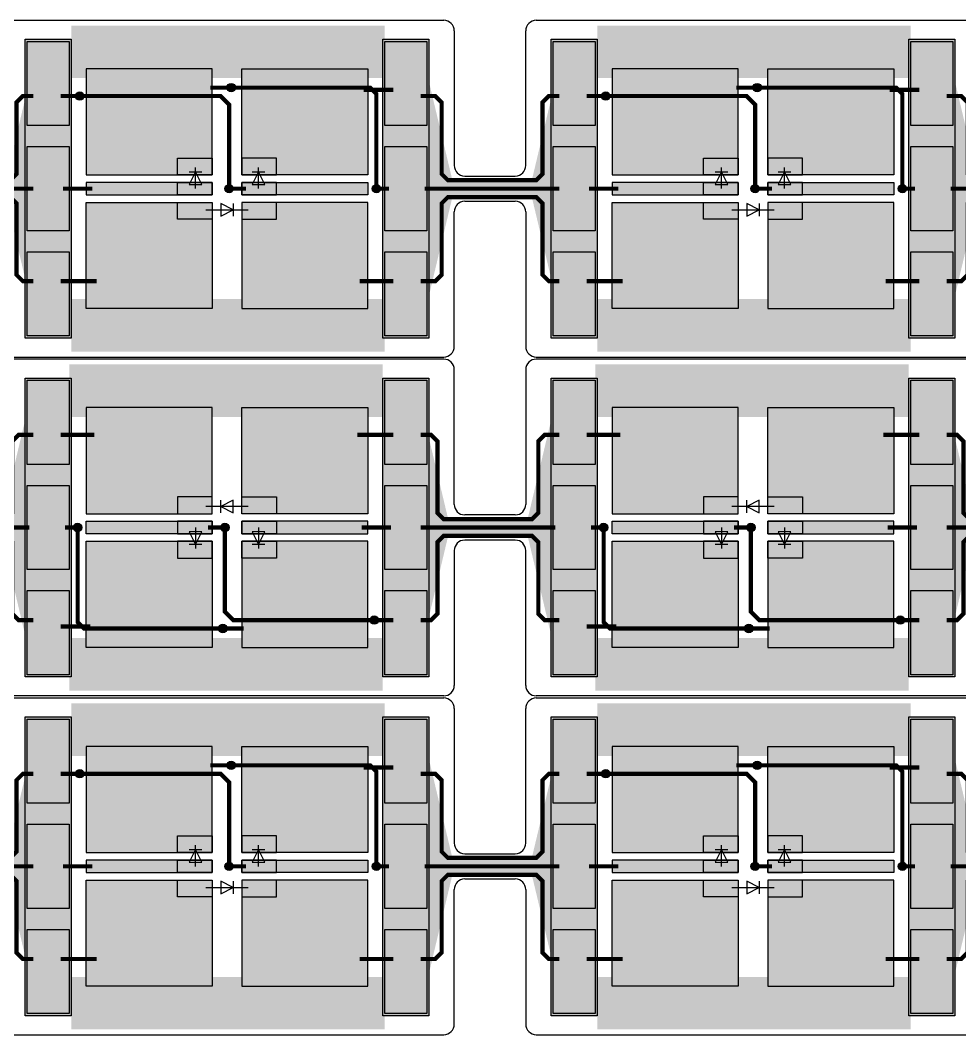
# Model space of a CAD drawing. Extents: x 1822 to 2392, y 725 to 1125.
# Drawn here: x 1992.88 to 2037.53, y 821.1 to 869.3 of the extents above; entities that cross this region are included whole.
import ezdxf

# ---------------------------------------------------------------- set-up
doc = ezdxf.new("R2010")
doc.units = 0
doc.header["$LTSCALE"] = 0.2
for name, color, linetype in [('BS', 1, 'CONTINUOUS'), ('Durchsteiger', 3, 'CONTINUOUS'), ('LED', 7, 'CONTINUOUS'), ('LS', 5, 'CONTINUOUS'), ('Rand', 6, 'CONTINUOUS')]:
    doc.layers.add(name, color=color, linetype=linetype)

msp = doc.modelspace()

# ---------------------------------------------------------------- hatches: boundary and pattern name
at = {"layer": 'BS'}
h = msp.add_hatch(color=256, dxfattribs=at)
h.paths.add_polyline_path([(1995.2, 868.3), (1993.2, 868.3), (1993.2, 864.3), (1995.2, 864.3)])
h.paths.add_polyline_path([(1995.2, 863.3), (1993.2, 863.3), (1993.2, 859.3), (1995.2, 859.3)])
h.paths.add_polyline_path([(1995.2, 858.3), (1993.2, 858.3), (1993.2, 854.3), (1995.2, 854.3)])
h = msp.add_hatch(color=256, dxfattribs=at)
h.paths.add_polyline_path([(2012.2, 868.3), (2010.2, 868.3), (2010.2, 864.3), (2012.2, 864.3)])
h.paths.add_polyline_path([(2012.2, 863.3), (2010.2, 863.3), (2010.2, 859.3), (2012.2, 859.3)])
h.paths.add_polyline_path([(2012.2, 858.3), (2010.2, 858.3), (2010.2, 854.3), (2012.2, 854.3)])
h = msp.add_hatch(color=256, dxfattribs=at)
h.paths.add_polyline_path([(2020.2, 868.3), (2018.2, 868.3), (2018.2, 864.3), (2020.2, 864.3)])
h.paths.add_polyline_path([(2020.2, 863.3), (2018.2, 863.3), (2018.2, 859.3), (2020.2, 859.3)])
h.paths.add_polyline_path([(2020.2, 858.3), (2018.2, 858.3), (2018.2, 854.3), (2020.2, 854.3)])
h = msp.add_hatch(color=256, dxfattribs=at)
h.paths.add_polyline_path([(2037.2, 868.3), (2035.2, 868.3), (2035.2, 864.3), (2037.2, 864.3)])
h.paths.add_polyline_path([(2037.2, 863.3), (2035.2, 863.3), (2035.2, 859.3), (2037.2, 859.3)])
h.paths.add_polyline_path([(2037.2, 858.3), (2035.2, 858.3), (2035.2, 854.3), (2037.2, 854.3)])
h = msp.add_hatch(color=256, dxfattribs=at)
h.paths.add_polyline_path([(1996, 867), (1996, 861.95), (2000.35, 861.95), (2000.35, 862.75), (2002, 862.75), (2002, 867)])
h.paths.add_polyline_path([(1996, 861.6), (1996, 861), (2000.35, 861), (2000.35, 861.6)])
h.paths.add_polyline_path([(1996, 860.65), (1996, 855.6), (2002, 855.6), (2002, 859.85), (2000.35, 859.85), (2000.35, 860.65)])
h.paths.add_polyline_path([(2005.05, 860.65), (2005.05, 859.85), (2003.4, 859.85), (2003.4, 855.6), (2009.4, 855.6), (2009.4, 860.65)])
h.paths.add_polyline_path([(2005.05, 861.6), (2005.05, 861), (2009.4, 861), (2009.4, 861.6)])
h.paths.add_polyline_path([(2003.4, 867), (2003.4, 862.75), (2005.05, 862.75), (2005.05, 861.95), (2009.4, 861.95), (2009.4, 867)])
h.paths.add_polyline_path([(2003.4, 862.75), (2003.4, 861.95), (2004.125, 861.95), (2004.2, 862.1), (2004.275, 861.95), (2005.05, 861.95), (2005.05, 862.75)], flags=17)
h.paths.add_polyline_path([(2003.4, 861.6), (2003.4, 861), (2005.05, 861), (2005.05, 861.6), (2004.45, 861.6), (2004.5, 861.5), (2003.9, 861.5), (2003.95, 861.6)])
h.paths.add_polyline_path([(2003.4, 860.65), (2003.4, 859.85), (2005.05, 859.85), (2005.05, 860.65)], flags=17)
h.paths.add_polyline_path([(2000.35, 860.65), (2000.35, 859.85), (2002, 859.85), (2002, 860.65)], flags=16)
h.paths.add_polyline_path([(2000.35, 861.6), (2000.35, 861), (2002, 861), (2002, 861.6), (2001.45, 861.6), (2001.5, 861.5), (2000.9, 861.5), (2000.95, 861.6)])
h.paths.add_polyline_path([(2000.35, 862.75), (2000.35, 861.95), (2001.125, 861.95), (2001.2, 862.1), (2001.275, 861.95), (2002, 861.95), (2002, 862.75)], flags=17)
h = msp.add_hatch(color=256, dxfattribs=at)
h.paths.add_polyline_path([(2021, 867), (2021, 861.95), (2025.35, 861.95), (2025.35, 862.75), (2027, 862.75), (2027, 867)])
h.paths.add_polyline_path([(2021, 861.6), (2021, 861), (2025.35, 861), (2025.35, 861.6)])
h.paths.add_polyline_path([(2021, 860.65), (2021, 855.6), (2027, 855.6), (2027, 859.85), (2025.35, 859.85), (2025.35, 860.65)])
h.paths.add_polyline_path([(2030.05, 860.65), (2030.05, 859.85), (2028.4, 859.85), (2028.4, 855.6), (2034.4, 855.6), (2034.4, 860.65)])
h.paths.add_polyline_path([(2030.05, 861.6), (2030.05, 861), (2034.4, 861), (2034.4, 861.6)])
h.paths.add_polyline_path([(2028.4, 867), (2028.4, 862.75), (2030.05, 862.75), (2030.05, 861.95), (2034.4, 861.95), (2034.4, 867)])
h.paths.add_polyline_path([(2028.4, 862.75), (2028.4, 861.95), (2029.125, 861.95), (2029.2, 862.1), (2029.275, 861.95), (2030.05, 861.95), (2030.05, 862.75)], flags=17)
h.paths.add_polyline_path([(2028.4, 861.6), (2028.4, 861), (2030.05, 861), (2030.05, 861.6), (2029.45, 861.6), (2029.5, 861.5), (2028.9, 861.5), (2028.95, 861.6)])
h.paths.add_polyline_path([(2028.4, 860.65), (2028.4, 859.85), (2030.05, 859.85), (2030.05, 860.65)], flags=17)
h.paths.add_polyline_path([(2025.35, 860.65), (2025.35, 859.85), (2027, 859.85), (2027, 860.65)], flags=16)
h.paths.add_polyline_path([(2025.35, 861.6), (2025.35, 861), (2027, 861), (2027, 861.6), (2026.45, 861.6), (2026.5, 861.5), (2025.9, 861.5), (2025.95, 861.6)])
h.paths.add_polyline_path([(2025.35, 862.75), (2025.35, 861.95), (2026.125, 861.95), (2026.2, 862.1), (2026.275, 861.95), (2027, 861.95), (2027, 862.75)], flags=17)
h = msp.add_hatch(color=256, dxfattribs=at)
h.paths.add_polyline_path([(1993.2, 838.2), (1995.2, 838.2), (1995.2, 842.2), (1993.2, 842.2)])
h.paths.add_polyline_path([(1993.2, 843.2), (1995.2, 843.2), (1995.2, 847.2), (1993.2, 847.2)])
h.paths.add_polyline_path([(1993.2, 848.2), (1995.2, 848.2), (1995.2, 852.2), (1993.2, 852.2)])
h = msp.add_hatch(color=256, dxfattribs=at)
h.paths.add_polyline_path([(2010.2, 838.2), (2012.2, 838.2), (2012.2, 842.2), (2010.2, 842.2)])
h.paths.add_polyline_path([(2010.2, 843.2), (2012.2, 843.2), (2012.2, 847.2), (2010.2, 847.2)])
h.paths.add_polyline_path([(2010.2, 848.2), (2012.2, 848.2), (2012.2, 852.2), (2010.2, 852.2)])
h = msp.add_hatch(color=256, dxfattribs=at)
h.paths.add_polyline_path([(2018.2, 838.2), (2020.2, 838.2), (2020.2, 842.2), (2018.2, 842.2)])
h.paths.add_polyline_path([(2018.2, 843.2), (2020.2, 843.2), (2020.2, 847.2), (2018.2, 847.2)])
h.paths.add_polyline_path([(2018.2, 848.2), (2020.2, 848.2), (2020.2, 852.2), (2018.2, 852.2)])
h = msp.add_hatch(color=256, dxfattribs=at)
h.paths.add_polyline_path([(2035.2, 838.2), (2037.2, 838.2), (2037.2, 842.2), (2035.2, 842.2)])
h.paths.add_polyline_path([(2035.2, 843.2), (2037.2, 843.2), (2037.2, 847.2), (2035.2, 847.2)])
h.paths.add_polyline_path([(2035.2, 848.2), (2037.2, 848.2), (2037.2, 852.2), (2035.2, 852.2)])
h = msp.add_hatch(color=256, dxfattribs=at)
h.paths.add_polyline_path([(2009.4, 839.5), (2009.4, 844.55), (2005.05, 844.55), (2005.05, 843.75), (2003.4, 843.75), (2003.4, 839.5)])
h.paths.add_polyline_path([(2009.4, 844.9), (2009.4, 845.5), (2005.05, 845.5), (2005.05, 844.9)])
h.paths.add_polyline_path([(2009.4, 845.85), (2009.4, 850.9), (2003.4, 850.9), (2003.4, 846.65), (2005.05, 846.65), (2005.05, 845.85)])
h.paths.add_polyline_path([(2000.35, 845.85), (2000.35, 846.65), (2002, 846.65), (2002, 850.9), (1996, 850.9), (1996, 845.85)])
h.paths.add_polyline_path([(2000.35, 844.9), (2000.35, 845.5), (1996, 845.5), (1996, 844.9)])
h.paths.add_polyline_path([(2002, 839.5), (2002, 843.75), (2000.35, 843.75), (2000.35, 844.55), (1996, 844.55), (1996, 839.5)])
h.paths.add_polyline_path([(2002, 843.75), (2002, 844.55), (2001.275, 844.55), (2001.2, 844.4), (2001.125, 844.55), (2000.35, 844.55), (2000.35, 843.75)], flags=17)
h.paths.add_polyline_path([(2002, 844.9), (2002, 845.5), (2000.35, 845.5), (2000.35, 844.9), (2000.95, 844.9), (2000.9, 845), (2001.5, 845), (2001.45, 844.9)])
h.paths.add_polyline_path([(2002, 845.85), (2002, 846.65), (2000.35, 846.65), (2000.35, 845.85)], flags=17)
h.paths.add_polyline_path([(2005.05, 845.85), (2005.05, 846.65), (2003.4, 846.65), (2003.4, 845.85)], flags=16)
h.paths.add_polyline_path([(2005.05, 844.9), (2005.05, 845.5), (2003.4, 845.5), (2003.4, 844.9), (2003.95, 844.9), (2003.9, 845), (2004.5, 845), (2004.45, 844.9)])
h.paths.add_polyline_path([(2005.05, 843.75), (2005.05, 844.55), (2004.275, 844.55), (2004.2, 844.4), (2004.125, 844.55), (2003.4, 844.55), (2003.4, 843.75)], flags=17)
h = msp.add_hatch(color=256, dxfattribs=at)
h.paths.add_polyline_path([(2034.4, 839.5), (2034.4, 844.55), (2030.05, 844.55), (2030.05, 843.75), (2028.4, 843.75), (2028.4, 839.5)])
h.paths.add_polyline_path([(2034.4, 844.9), (2034.4, 845.5), (2030.05, 845.5), (2030.05, 844.9)])
h.paths.add_polyline_path([(2034.4, 845.85), (2034.4, 850.9), (2028.4, 850.9), (2028.4, 846.65), (2030.05, 846.65), (2030.05, 845.85)])
h.paths.add_polyline_path([(2025.35, 845.85), (2025.35, 846.65), (2027, 846.65), (2027, 850.9), (2021, 850.9), (2021, 845.85)])
h.paths.add_polyline_path([(2025.35, 844.9), (2025.35, 845.5), (2021, 845.5), (2021, 844.9)])
h.paths.add_polyline_path([(2027, 839.5), (2027, 843.75), (2025.35, 843.75), (2025.35, 844.55), (2021, 844.55), (2021, 839.5)])
h.paths.add_polyline_path([(2027, 843.75), (2027, 844.55), (2026.275, 844.55), (2026.2, 844.4), (2026.125, 844.55), (2025.35, 844.55), (2025.35, 843.75)], flags=17)
h.paths.add_polyline_path([(2027, 844.9), (2027, 845.5), (2025.35, 845.5), (2025.35, 844.9), (2025.95, 844.9), (2025.9, 845), (2026.5, 845), (2026.45, 844.9)])
h.paths.add_polyline_path([(2027, 845.85), (2027, 846.65), (2025.35, 846.65), (2025.35, 845.85)], flags=17)
h.paths.add_polyline_path([(2030.05, 845.85), (2030.05, 846.65), (2028.4, 846.65), (2028.4, 845.85)], flags=16)
h.paths.add_polyline_path([(2030.05, 844.9), (2030.05, 845.5), (2028.4, 845.5), (2028.4, 844.9), (2028.95, 844.9), (2028.9, 845), (2029.5, 845), (2029.45, 844.9)])
h.paths.add_polyline_path([(2030.05, 843.75), (2030.05, 844.55), (2029.275, 844.55), (2029.2, 844.4), (2029.125, 844.55), (2028.4, 844.55), (2028.4, 843.75)], flags=17)
h = msp.add_hatch(color=256, dxfattribs=at)
h.paths.add_polyline_path([(1995.2, 836.1), (1993.2, 836.1), (1993.2, 832.1), (1995.2, 832.1)])
h.paths.add_polyline_path([(1995.2, 831.1), (1993.2, 831.1), (1993.2, 827.1), (1995.2, 827.1)])
h.paths.add_polyline_path([(1995.2, 826.1), (1993.2, 826.1), (1993.2, 822.1), (1995.2, 822.1)])
h = msp.add_hatch(color=256, dxfattribs=at)
h.paths.add_polyline_path([(2012.2, 836.1), (2010.2, 836.1), (2010.2, 832.1), (2012.2, 832.1)])
h.paths.add_polyline_path([(2012.2, 831.1), (2010.2, 831.1), (2010.2, 827.1), (2012.2, 827.1)])
h.paths.add_polyline_path([(2012.2, 826.1), (2010.2, 826.1), (2010.2, 822.1), (2012.2, 822.1)])
h = msp.add_hatch(color=256, dxfattribs=at)
h.paths.add_polyline_path([(2020.2, 836.1), (2018.2, 836.1), (2018.2, 832.1), (2020.2, 832.1)])
h.paths.add_polyline_path([(2020.2, 831.1), (2018.2, 831.1), (2018.2, 827.1), (2020.2, 827.1)])
h.paths.add_polyline_path([(2020.2, 826.1), (2018.2, 826.1), (2018.2, 822.1), (2020.2, 822.1)])
h = msp.add_hatch(color=256, dxfattribs=at)
h.paths.add_polyline_path([(2037.2, 836.1), (2035.2, 836.1), (2035.2, 832.1), (2037.2, 832.1)])
h.paths.add_polyline_path([(2037.2, 831.1), (2035.2, 831.1), (2035.2, 827.1), (2037.2, 827.1)])
h.paths.add_polyline_path([(2037.2, 826.1), (2035.2, 826.1), (2035.2, 822.1), (2037.2, 822.1)])
h = msp.add_hatch(color=256, dxfattribs=at)
h.paths.add_polyline_path([(1996, 834.8), (1996, 829.75), (2000.35, 829.75), (2000.35, 830.55), (2002, 830.55), (2002, 834.8)])
h.paths.add_polyline_path([(1996, 829.4), (1996, 828.8), (2000.35, 828.8), (2000.35, 829.4)])
h.paths.add_polyline_path([(1996, 828.45), (1996, 823.4), (2002, 823.4), (2002, 827.65), (2000.35, 827.65), (2000.35, 828.45)])
h.paths.add_polyline_path([(2005.05, 828.45), (2005.05, 827.65), (2003.4, 827.65), (2003.4, 823.4), (2009.4, 823.4), (2009.4, 828.45)])
h.paths.add_polyline_path([(2005.05, 829.4), (2005.05, 828.8), (2009.4, 828.8), (2009.4, 829.4)])
h.paths.add_polyline_path([(2003.4, 834.8), (2003.4, 830.55), (2005.05, 830.55), (2005.05, 829.75), (2009.4, 829.75), (2009.4, 834.8)])
h.paths.add_polyline_path([(2003.4, 830.55), (2003.4, 829.75), (2004.125, 829.75), (2004.2, 829.9), (2004.275, 829.75), (2005.05, 829.75), (2005.05, 830.55)], flags=17)
h.paths.add_polyline_path([(2003.4, 829.4), (2003.4, 828.8), (2005.05, 828.8), (2005.05, 829.4), (2004.45, 829.4), (2004.5, 829.3), (2003.9, 829.3), (2003.95, 829.4)])
h.paths.add_polyline_path([(2003.4, 828.45), (2003.4, 827.65), (2005.05, 827.65), (2005.05, 828.45)], flags=17)
h.paths.add_polyline_path([(2000.35, 828.45), (2000.35, 827.65), (2002, 827.65), (2002, 828.45)], flags=16)
h.paths.add_polyline_path([(2000.35, 829.4), (2000.35, 828.8), (2002, 828.8), (2002, 829.4), (2001.45, 829.4), (2001.5, 829.3), (2000.9, 829.3), (2000.95, 829.4)])
h.paths.add_polyline_path([(2000.35, 830.55), (2000.35, 829.75), (2001.125, 829.75), (2001.2, 829.9), (2001.275, 829.75), (2002, 829.75), (2002, 830.55)], flags=17)
h = msp.add_hatch(color=256, dxfattribs=at)
h.paths.add_polyline_path([(2021, 834.8), (2021, 829.75), (2025.35, 829.75), (2025.35, 830.55), (2027, 830.55), (2027, 834.8)])
h.paths.add_polyline_path([(2021, 829.4), (2021, 828.8), (2025.35, 828.8), (2025.35, 829.4)])
h.paths.add_polyline_path([(2021, 828.45), (2021, 823.4), (2027, 823.4), (2027, 827.65), (2025.35, 827.65), (2025.35, 828.45)])
h.paths.add_polyline_path([(2030.05, 828.45), (2030.05, 827.65), (2028.4, 827.65), (2028.4, 823.4), (2034.4, 823.4), (2034.4, 828.45)])
h.paths.add_polyline_path([(2030.05, 829.4), (2030.05, 828.8), (2034.4, 828.8), (2034.4, 829.4)])
h.paths.add_polyline_path([(2028.4, 834.8), (2028.4, 830.55), (2030.05, 830.55), (2030.05, 829.75), (2034.4, 829.75), (2034.4, 834.8)])
h.paths.add_polyline_path([(2028.4, 830.55), (2028.4, 829.75), (2029.125, 829.75), (2029.2, 829.9), (2029.275, 829.75), (2030.05, 829.75), (2030.05, 830.55)], flags=17)
h.paths.add_polyline_path([(2028.4, 829.4), (2028.4, 828.8), (2030.05, 828.8), (2030.05, 829.4), (2029.45, 829.4), (2029.5, 829.3), (2028.9, 829.3), (2028.95, 829.4)])
h.paths.add_polyline_path([(2028.4, 828.45), (2028.4, 827.65), (2030.05, 827.65), (2030.05, 828.45)], flags=17)
h.paths.add_polyline_path([(2025.35, 828.45), (2025.35, 827.65), (2027, 827.65), (2027, 828.45)], flags=16)
h.paths.add_polyline_path([(2025.35, 829.4), (2025.35, 828.8), (2027, 828.8), (2027, 829.4), (2026.45, 829.4), (2026.5, 829.3), (2025.9, 829.3), (2025.95, 829.4)])
h.paths.add_polyline_path([(2025.35, 830.55), (2025.35, 829.75), (2026.125, 829.75), (2026.2, 829.9), (2026.275, 829.75), (2027, 829.75), (2027, 830.55)], flags=17)
at = {"layer": 'Durchsteiger'}
for points in [[(2002.9, 866.3, 1), (2002.9, 865.9, 1)], [(2027.9, 866.3, 1), (2027.9, 865.9, 1)], [(1995.7, 865.9, 1), (1995.7, 865.5, 1)], [(2020.7, 865.9, 1), (2020.7, 865.5, 1)], [(2002.8, 861.5, 1), (2002.8, 861.1, 1)], [(2009.8, 861.5, 1), (2009.8, 861.1, 1)], [(2027.8, 861.5, 1), (2027.8, 861.1, 1)], [(2034.8, 861.5, 1), (2034.8, 861.1, 1)], [(1995.6, 845, 1), (1995.6, 845.4, 1)], [(2002.6, 845, 1), (2002.6, 845.4, 1)], [(2020.6, 845, 1), (2020.6, 845.4, 1)], [(2027.6, 845, 1), (2027.6, 845.4, 1)], [(2009.7, 840.6, 1), (2009.7, 841, 1)], [(2034.7, 840.6, 1), (2034.7, 841, 1)], [(2002.5, 840.2, 1), (2002.5, 840.6, 1)], [(2027.5, 840.2, 1), (2027.5, 840.6, 1)], [(2002.9, 834.1, 1), (2002.9, 833.7, 1)], [(2027.9, 834.1, 1), (2027.9, 833.7, 1)], [(1995.7, 833.7, 1), (1995.7, 833.3, 1)], [(2020.7, 833.7, 1), (2020.7, 833.3, 1)], [(2002.8, 829.3, 1), (2002.8, 828.9, 1)], [(2009.8, 829.3, 1), (2009.8, 828.9, 1)], [(2027.8, 829.3, 1), (2027.8, 828.9, 1)], [(2034.8, 829.3, 1), (2034.8, 828.9, 1)]]:
    msp.add_hatch(color=256, dxfattribs=at).paths.add_polyline_path(points)
at = {"layer": 'LS'}
for points in [[(1995.3, 868.4), (1993.1, 868.4), (1993.1, 854.2), (1995.3, 854.2)], [(2012.3, 868.4), (2010.1, 868.4), (2010.1, 854.2), (2012.3, 854.2)], [(2020.3, 868.4), (2018.1, 868.4), (2018.1, 854.2), (2020.3, 854.2)], [(2037.3, 868.4), (2035.1, 868.4), (2035.1, 854.2), (2037.3, 854.2)], [(1995.3, 852.3), (1993.1, 852.3), (1993.1, 838.1), (1995.3, 838.1)], [(2012.3, 852.3), (2010.1, 852.3), (2010.1, 838.1), (2012.3, 838.1)], [(2020.3, 852.3), (2018.1, 852.3), (2018.1, 838.1), (2020.3, 838.1)], [(2037.3, 852.3), (2035.1, 852.3), (2035.1, 838.1), (2037.3, 838.1)], [(1995.3, 836.2), (1993.1, 836.2), (1993.1, 822), (1995.3, 822)], [(2012.3, 836.2), (2010.1, 836.2), (2010.1, 822), (2012.3, 822)], [(2020.3, 836.2), (2018.1, 836.2), (2018.1, 822), (2020.3, 822)], [(2037.3, 836.2), (2035.1, 836.2), (2035.1, 822), (2037.3, 822)]]:
    msp.add_hatch(color=256, dxfattribs=at).paths.add_polyline_path(points)

# ---------------------------------------------------------------- linework, layer by layer
at = {"layer": 'BS'}
for p, q in [((2002.7, 861.2), (2002.7, 861.4)), ((2027.7, 861.2), (2027.7, 861.4)), ((2002.6, 861.3), (2002.8, 861.3)), ((2027.6, 861.3), (2027.8, 861.3)), ((2002.8, 845.2), (2002.6, 845.2)), ((2002.7, 845.3), (2002.7, 845.1)), ((2027.8, 845.2), (2027.6, 845.2)), ((2027.7, 845.3), (2027.7, 845.1)), ((2002.6, 829.1), (2002.8, 829.1)), ((2002.7, 829), (2002.7, 829.2)), ((2027.6, 829.1), (2027.8, 829.1)), ((2027.7, 829), (2027.7, 829.2))]:
    msp.add_line(p, q, dxfattribs=at)
for points in [[(1993.2, 864.3), (1993.2, 868.3), (1995.2, 868.3), (1995.2, 864.3)], [(2010.2, 864.3), (2010.2, 868.3), (2012.2, 868.3), (2012.2, 864.3)], [(2018.2, 864.3), (2018.2, 868.3), (2020.2, 868.3), (2020.2, 864.3)], [(2035.2, 864.3), (2035.2, 868.3), (2037.2, 868.3), (2037.2, 864.3)], [(2002, 861.95), (2002, 867), (1996, 867), (1996, 861.95)], [(2003.4, 861.95), (2003.4, 867), (2009.4, 867), (2009.4, 861.95)], [(2027, 861.95), (2027, 867), (2021, 867), (2021, 861.95)], [(2028.4, 861.95), (2028.4, 867), (2034.4, 867), (2034.4, 861.95)], [(1993.2, 859.3), (1993.2, 863.3), (1995.2, 863.3), (1995.2, 859.3)], [(2010.2, 859.3), (2010.2, 863.3), (2012.2, 863.3), (2012.2, 859.3)], [(2018.2, 859.3), (2018.2, 863.3), (2020.2, 863.3), (2020.2, 859.3)], [(2035.2, 859.3), (2035.2, 863.3), (2037.2, 863.3), (2037.2, 859.3)], [(2000.35, 861.95), (2000.35, 862.75), (2002, 862.75), (2002, 861.95)], [(2005.05, 861.95), (2005.05, 862.75), (2003.4, 862.75), (2003.4, 861.95)], [(2025.35, 861.95), (2025.35, 862.75), (2027, 862.75), (2027, 861.95)], [(2030.05, 861.95), (2030.05, 862.75), (2028.4, 862.75), (2028.4, 861.95)], [(2002, 861), (2002, 861.6), (1996, 861.6), (1996, 861)], [(2000.35, 861), (2000.35, 861.6), (2002, 861.6), (2002, 861)], [(2005.05, 861), (2005.05, 861.6), (2003.4, 861.6), (2003.4, 861)], [(2003.4, 861), (2003.4, 861.6), (2009.4, 861.6), (2009.4, 861)], [(2027, 861), (2027, 861.6), (2021, 861.6), (2021, 861)], [(2025.35, 861), (2025.35, 861.6), (2027, 861.6), (2027, 861)], [(2030.05, 861), (2030.05, 861.6), (2028.4, 861.6), (2028.4, 861)], [(2028.4, 861), (2028.4, 861.6), (2034.4, 861.6), (2034.4, 861)], [(2002, 860.65), (2002, 855.6), (1996, 855.6), (1996, 860.65)], [(2000.35, 859.85), (2000.35, 860.65), (2002, 860.65), (2002, 859.85)], [(2005.05, 859.85), (2005.05, 860.65), (2003.4, 860.65), (2003.4, 859.85)], [(2003.4, 860.65), (2003.4, 855.6), (2009.4, 855.6), (2009.4, 860.65)], [(2027, 860.65), (2027, 855.6), (2021, 855.6), (2021, 860.65)], [(2025.35, 859.85), (2025.35, 860.65), (2027, 860.65), (2027, 859.85)], [(2030.05, 859.85), (2030.05, 860.65), (2028.4, 860.65), (2028.4, 859.85)], [(2028.4, 860.65), (2028.4, 855.6), (2034.4, 855.6), (2034.4, 860.65)], [(1993.2, 854.3), (1993.2, 858.3), (1995.2, 858.3), (1995.2, 854.3)], [(2010.2, 854.3), (2010.2, 858.3), (2012.2, 858.3), (2012.2, 854.3)], [(2018.2, 854.3), (2018.2, 858.3), (2020.2, 858.3), (2020.2, 854.3)], [(2035.2, 854.3), (2035.2, 858.3), (2037.2, 858.3), (2037.2, 854.3)], [(1995.2, 852.2), (1995.2, 848.2), (1993.2, 848.2), (1993.2, 852.2)], [(2012.2, 852.2), (2012.2, 848.2), (2010.2, 848.2), (2010.2, 852.2)], [(2020.2, 852.2), (2020.2, 848.2), (2018.2, 848.2), (2018.2, 852.2)], [(2037.2, 852.2), (2037.2, 848.2), (2035.2, 848.2), (2035.2, 852.2)], [(2002, 845.85), (2002, 850.9), (1996, 850.9), (1996, 845.85)], [(2003.4, 845.85), (2003.4, 850.9), (2009.4, 850.9), (2009.4, 845.85)], [(2027, 845.85), (2027, 850.9), (2021, 850.9), (2021, 845.85)], [(2028.4, 845.85), (2028.4, 850.9), (2034.4, 850.9), (2034.4, 845.85)], [(1995.2, 847.2), (1995.2, 843.2), (1993.2, 843.2), (1993.2, 847.2)], [(2012.2, 847.2), (2012.2, 843.2), (2010.2, 843.2), (2010.2, 847.2)], [(2020.2, 847.2), (2020.2, 843.2), (2018.2, 843.2), (2018.2, 847.2)], [(2037.2, 847.2), (2037.2, 843.2), (2035.2, 843.2), (2035.2, 847.2)], [(2000.35, 846.65), (2000.35, 845.85), (2002, 845.85), (2002, 846.65)], [(2005.05, 846.65), (2005.05, 845.85), (2003.4, 845.85), (2003.4, 846.65)], [(2025.35, 846.65), (2025.35, 845.85), (2027, 845.85), (2027, 846.65)], [(2030.05, 846.65), (2030.05, 845.85), (2028.4, 845.85), (2028.4, 846.65)], [(2002, 845.5), (2002, 844.9), (1996, 844.9), (1996, 845.5)], [(2000.35, 845.5), (2000.35, 844.9), (2002, 844.9), (2002, 845.5)], [(2005.05, 845.5), (2005.05, 844.9), (2003.4, 844.9), (2003.4, 845.5)], [(2003.4, 845.5), (2003.4, 844.9), (2009.4, 844.9), (2009.4, 845.5)], [(2027, 845.5), (2027, 844.9), (2021, 844.9), (2021, 845.5)], [(2025.35, 845.5), (2025.35, 844.9), (2027, 844.9), (2027, 845.5)], [(2030.05, 845.5), (2030.05, 844.9), (2028.4, 844.9), (2028.4, 845.5)], [(2028.4, 845.5), (2028.4, 844.9), (2034.4, 844.9), (2034.4, 845.5)], [(2002, 844.55), (2002, 839.5), (1996, 839.5), (1996, 844.55)], [(2000.35, 844.55), (2000.35, 843.75), (2002, 843.75), (2002, 844.55)], [(2005.05, 844.55), (2005.05, 843.75), (2003.4, 843.75), (2003.4, 844.55)], [(2003.4, 844.55), (2003.4, 839.5), (2009.4, 839.5), (2009.4, 844.55)], [(2027, 844.55), (2027, 839.5), (2021, 839.5), (2021, 844.55)], [(2025.35, 844.55), (2025.35, 843.75), (2027, 843.75), (2027, 844.55)], [(2030.05, 844.55), (2030.05, 843.75), (2028.4, 843.75), (2028.4, 844.55)], [(2028.4, 844.55), (2028.4, 839.5), (2034.4, 839.5), (2034.4, 844.55)], [(1995.2, 842.2), (1995.2, 838.2), (1993.2, 838.2), (1993.2, 842.2)], [(2012.2, 842.2), (2012.2, 838.2), (2010.2, 838.2), (2010.2, 842.2)], [(2020.2, 842.2), (2020.2, 838.2), (2018.2, 838.2), (2018.2, 842.2)], [(2037.2, 842.2), (2037.2, 838.2), (2035.2, 838.2), (2035.2, 842.2)], [(1993.2, 832.1), (1993.2, 836.1), (1995.2, 836.1), (1995.2, 832.1)], [(2010.2, 832.1), (2010.2, 836.1), (2012.2, 836.1), (2012.2, 832.1)], [(2018.2, 832.1), (2018.2, 836.1), (2020.2, 836.1), (2020.2, 832.1)], [(2035.2, 832.1), (2035.2, 836.1), (2037.2, 836.1), (2037.2, 832.1)], [(2002, 829.75), (2002, 834.8), (1996, 834.8), (1996, 829.75)], [(2003.4, 829.75), (2003.4, 834.8), (2009.4, 834.8), (2009.4, 829.75)], [(2027, 829.75), (2027, 834.8), (2021, 834.8), (2021, 829.75)], [(2028.4, 829.75), (2028.4, 834.8), (2034.4, 834.8), (2034.4, 829.75)], [(1993.2, 827.1), (1993.2, 831.1), (1995.2, 831.1), (1995.2, 827.1)], [(2010.2, 827.1), (2010.2, 831.1), (2012.2, 831.1), (2012.2, 827.1)], [(2018.2, 827.1), (2018.2, 831.1), (2020.2, 831.1), (2020.2, 827.1)], [(2035.2, 827.1), (2035.2, 831.1), (2037.2, 831.1), (2037.2, 827.1)], [(2000.35, 829.75), (2000.35, 830.55), (2002, 830.55), (2002, 829.75)], [(2005.05, 829.75), (2005.05, 830.55), (2003.4, 830.55), (2003.4, 829.75)], [(2025.35, 829.75), (2025.35, 830.55), (2027, 830.55), (2027, 829.75)], [(2030.05, 829.75), (2030.05, 830.55), (2028.4, 830.55), (2028.4, 829.75)], [(2002, 828.8), (2002, 829.4), (1996, 829.4), (1996, 828.8)], [(2000.35, 828.8), (2000.35, 829.4), (2002, 829.4), (2002, 828.8)], [(2005.05, 828.8), (2005.05, 829.4), (2003.4, 829.4), (2003.4, 828.8)], [(2003.4, 828.8), (2003.4, 829.4), (2009.4, 829.4), (2009.4, 828.8)], [(2027, 828.8), (2027, 829.4), (2021, 829.4), (2021, 828.8)], [(2025.35, 828.8), (2025.35, 829.4), (2027, 829.4), (2027, 828.8)], [(2030.05, 828.8), (2030.05, 829.4), (2028.4, 829.4), (2028.4, 828.8)], [(2028.4, 828.8), (2028.4, 829.4), (2034.4, 829.4), (2034.4, 828.8)], [(2002, 828.45), (2002, 823.4), (1996, 823.4), (1996, 828.45)], [(2000.35, 827.65), (2000.35, 828.45), (2002, 828.45), (2002, 827.65)], [(2005.05, 827.65), (2005.05, 828.45), (2003.4, 828.45), (2003.4, 827.65)], [(2003.4, 828.45), (2003.4, 823.4), (2009.4, 823.4), (2009.4, 828.45)], [(2027, 828.45), (2027, 823.4), (2021, 823.4), (2021, 828.45)], [(2025.35, 827.65), (2025.35, 828.45), (2027, 828.45), (2027, 827.65)], [(2030.05, 827.65), (2030.05, 828.45), (2028.4, 828.45), (2028.4, 827.65)], [(2028.4, 828.45), (2028.4, 823.4), (2034.4, 823.4), (2034.4, 828.45)], [(1993.2, 822.1), (1993.2, 826.1), (1995.2, 826.1), (1995.2, 822.1)], [(2010.2, 822.1), (2010.2, 826.1), (2012.2, 826.1), (2012.2, 822.1)], [(2018.2, 822.1), (2018.2, 826.1), (2020.2, 826.1), (2020.2, 822.1)], [(2035.2, 822.1), (2035.2, 826.1), (2037.2, 826.1), (2037.2, 822.1)]]:
    msp.add_lwpolyline(points, close=True, dxfattribs=at)
at = {"layer": 'BS', "const_width": 0.2}
for points in [[(2001.9, 866.1), (2002.8, 866.1)], [(2026.9, 866.1), (2027.8, 866.1)], [(1990.1, 861.7), (1992.4, 861.7), (1992.7, 862), (1992.7, 865.4), (1993, 865.7), (1993.5, 865.7)], [(1995.6, 865.7), (1994.8, 865.7)], [(2009.2, 866), (2010.6, 866)], [(2011.9, 865.7), (2012.6, 865.7), (2012.9, 865.4), (2012.9, 862), (2013.2, 861.7), (2015.1, 861.7)], [(2015.1, 861.7), (2017.4, 861.7), (2017.7, 862), (2017.7, 865.4), (2018, 865.7), (2018.5, 865.7)], [(2020.6, 865.7), (2019.8, 865.7)], [(2034.2, 866), (2035.6, 866)], [(2036.9, 865.7), (2037.6, 865.7), (2037.9, 865.4), (2037.9, 862), (2038.2, 861.7), (2040.1, 861.7)], [(1990.1, 861.3), (1993.5, 861.3)], [(1994.9, 861.3), (1996.3, 861.3)], [(2002.9, 861.3), (2003.6, 861.3)], [(2009.9, 861.3), (2010.4, 861.3)], [(2012.1, 861.3), (2015.1, 861.3)], [(2015.1, 861.3), (2018.5, 861.3)], [(2019.9, 861.3), (2021.3, 861.3)], [(2027.9, 861.3), (2028.6, 861.3)], [(2034.9, 861.3), (2035.4, 861.3)], [(2037.1, 861.3), (2040.1, 861.3)], [(1990.1, 860.9), (1992.4, 860.9), (1992.7, 860.6), (1992.7, 857.2), (1993, 856.9), (1993.5, 856.9)], [(2011.9, 856.9), (2012.6, 856.9), (2012.9, 857.2), (2012.9, 860.6), (2013.2, 860.9), (2015.1, 860.9)], [(2015.1, 860.9), (2017.4, 860.9), (2017.7, 860.6), (2017.7, 857.2), (2018, 856.9), (2018.5, 856.9)], [(2036.9, 856.9), (2037.6, 856.9), (2037.9, 857.2), (2037.9, 860.6), (2038.2, 860.9), (2040.1, 860.9)], [(1994.8, 856.9), (1996.5, 856.9)], [(2009, 856.9), (2010.6, 856.9)], [(2019.8, 856.9), (2021.5, 856.9)], [(2034, 856.9), (2035.6, 856.9)], [(1993.5, 849.6), (1992.8, 849.6), (1992.5, 849.3), (1992.5, 845.9), (1992.2, 845.6), (1990.3, 845.6)], [(1996.4, 849.6), (1994.8, 849.6)], [(2010.6, 849.6), (2008.9, 849.6)], [(2015.3, 845.6), (2013, 845.6), (2012.7, 845.9), (2012.7, 849.3), (2012.4, 849.6), (2011.9, 849.6)], [(2018.5, 849.6), (2017.8, 849.6), (2017.5, 849.3), (2017.5, 845.9), (2017.2, 845.6), (2015.3, 845.6)], [(2021.4, 849.6), (2019.8, 849.6)], [(2035.6, 849.6), (2033.9, 849.6)], [(2040.3, 845.6), (2038, 845.6), (2037.7, 845.9), (2037.7, 849.3), (2037.4, 849.6), (2036.9, 849.6)], [(1993.3, 845.2), (1990.3, 845.2)], [(1995.5, 845.2), (1995, 845.2)], [(2002.5, 845.2), (2001.8, 845.2)], [(2010.5, 845.2), (2009.1, 845.2)], [(2015.3, 845.2), (2011.9, 845.2)], [(2018.3, 845.2), (2015.3, 845.2)], [(2020.5, 845.2), (2020, 845.2)], [(2027.5, 845.2), (2026.8, 845.2)], [(2035.5, 845.2), (2034.1, 845.2)], [(2040.3, 845.2), (2036.9, 845.2)], [(1993.5, 840.8), (1992.8, 840.8), (1992.5, 841.1), (1992.5, 844.5), (1992.2, 844.8), (1990.3, 844.8)], [(2015.3, 844.8), (2013, 844.8), (2012.7, 844.5), (2012.7, 841.1), (2012.4, 840.8), (2011.9, 840.8)], [(2018.5, 840.8), (2017.8, 840.8), (2017.5, 841.1), (2017.5, 844.5), (2017.2, 844.8), (2015.3, 844.8)], [(2040.3, 844.8), (2038, 844.8), (2037.7, 844.5), (2037.7, 841.1), (2037.4, 840.8), (2036.9, 840.8)], [(2009.8, 840.8), (2010.6, 840.8)], [(2034.8, 840.8), (2035.6, 840.8)], [(1996.2, 840.5), (1994.8, 840.5)], [(2003.5, 840.4), (2002.6, 840.4)], [(2021.2, 840.5), (2019.8, 840.5)], [(2028.5, 840.4), (2027.6, 840.4)], [(2001.9, 833.9), (2002.8, 833.9)], [(2009.2, 833.8), (2010.6, 833.8)], [(2026.9, 833.9), (2027.8, 833.9)], [(2034.2, 833.8), (2035.6, 833.8)], [(1990.1, 829.5), (1992.4, 829.5), (1992.7, 829.8), (1992.7, 833.2), (1993, 833.5), (1993.5, 833.5)], [(1995.6, 833.5), (1994.8, 833.5)], [(2011.9, 833.5), (2012.6, 833.5), (2012.9, 833.2), (2012.9, 829.8), (2013.2, 829.5), (2015.1, 829.5)], [(2015.1, 829.5), (2017.4, 829.5), (2017.7, 829.8), (2017.7, 833.2), (2018, 833.5), (2018.5, 833.5)], [(2020.6, 833.5), (2019.8, 833.5)], [(2036.9, 833.5), (2037.6, 833.5), (2037.9, 833.2), (2037.9, 829.8), (2038.2, 829.5), (2040.1, 829.5)], [(1990.1, 829.1), (1993.5, 829.1)], [(1994.9, 829.1), (1996.3, 829.1)], [(2002.9, 829.1), (2003.6, 829.1)], [(2009.9, 829.1), (2010.4, 829.1)], [(2012.1, 829.1), (2015.1, 829.1)], [(2015.1, 829.1), (2018.5, 829.1)], [(2019.9, 829.1), (2021.3, 829.1)], [(2027.9, 829.1), (2028.6, 829.1)], [(2034.9, 829.1), (2035.4, 829.1)], [(2037.1, 829.1), (2040.1, 829.1)], [(1990.1, 828.7), (1992.4, 828.7), (1992.7, 828.4), (1992.7, 825), (1993, 824.7), (1993.5, 824.7)], [(2011.9, 824.7), (2012.6, 824.7), (2012.9, 825), (2012.9, 828.4), (2013.2, 828.7), (2015.1, 828.7)], [(2015.1, 828.7), (2017.4, 828.7), (2017.7, 828.4), (2017.7, 825), (2018, 824.7), (2018.5, 824.7)], [(2036.9, 824.7), (2037.6, 824.7), (2037.9, 825), (2037.9, 828.4), (2038.2, 828.7), (2040.1, 828.7)], [(1994.8, 824.7), (1996.5, 824.7)], [(2009, 824.7), (2010.6, 824.7)], [(2019.8, 824.7), (2021.5, 824.7)], [(2034, 824.7), (2035.6, 824.7)]]:
    msp.add_lwpolyline(points, dxfattribs=at)
at = {"layer": 'Durchsteiger'}
for centre in [(2002.9, 866.1), (2027.9, 866.1), (1995.7, 865.7), (2020.7, 865.7), (2002.8, 861.3), (2009.8, 861.3), (2027.8, 861.3), (2034.8, 861.3), (1995.6, 845.2), (2002.6, 845.2), (2020.6, 845.2), (2027.6, 845.2), (2009.7, 840.8), (2034.7, 840.8), (2002.5, 840.4), (2027.5, 840.4), (2002.9, 833.9), (2027.9, 833.9), (1995.7, 833.5), (2020.7, 833.5), (2002.8, 829.1), (2009.8, 829.1), (2027.8, 829.1), (2034.8, 829.1)]:
    msp.add_circle(centre, 0.2, dxfattribs=at)
at = {"layer": 'LED'}
for p, q in [((2001.2, 861.3), (2001.2, 862.3)), ((2004.2, 861.3), (2004.2, 862.3)), ((2026.2, 861.3), (2026.2, 862.3)), ((2029.2, 861.3), (2029.2, 862.3)), ((2001.2, 862.1), (2000.9, 861.5)), ((2000.9, 862.1), (2001.5, 862.1)), ((2001.5, 861.5), (2001.2, 862.1)), ((2004.2, 862.1), (2003.9, 861.5)), ((2003.9, 862.1), (2004.5, 862.1)), ((2004.5, 861.5), (2004.2, 862.1)), ((2026.2, 862.1), (2025.9, 861.5)), ((2025.9, 862.1), (2026.5, 862.1)), ((2026.5, 861.5), (2026.2, 862.1)), ((2029.2, 862.1), (2028.9, 861.5)), ((2028.9, 862.1), (2029.5, 862.1)), ((2029.5, 861.5), (2029.2, 862.1)), ((2000.9, 861.5), (2001.5, 861.5)), ((2003.9, 861.5), (2004.5, 861.5)), ((2025.9, 861.5), (2026.5, 861.5)), ((2028.9, 861.5), (2029.5, 861.5)), ((2002.4, 860.6), (2002.4, 860)), ((2003, 860.3), (2002.4, 860.6)), ((2003, 860.6), (2003, 860)), ((2027.4, 860.6), (2027.4, 860)), ((2028, 860.3), (2027.4, 860.6)), ((2028, 860.6), (2028, 860)), ((2001.7, 860.3), (2003.7, 860.3)), ((2002.4, 860), (2003, 860.3)), ((2026.7, 860.3), (2028.7, 860.3)), ((2027.4, 860), (2028, 860.3)), ((2003, 846.5), (2002.4, 846.2)), ((2002.4, 845.9), (2002.4, 846.5)), ((2003, 845.9), (2003, 846.5)), ((2028, 846.5), (2027.4, 846.2)), ((2027.4, 845.9), (2027.4, 846.5)), ((2028, 845.9), (2028, 846.5)), ((2003.7, 846.2), (2001.7, 846.2)), ((2002.4, 846.2), (2003, 845.9)), ((2028.7, 846.2), (2026.7, 846.2)), ((2027.4, 846.2), (2028, 845.9)), ((2001.5, 845), (2000.9, 845)), ((2000.9, 845), (2001.2, 844.4)), ((2001.2, 845.2), (2001.2, 844.2)), ((2001.2, 844.4), (2001.5, 845)), ((2004.5, 845), (2003.9, 845)), ((2003.9, 845), (2004.2, 844.4)), ((2004.2, 845.2), (2004.2, 844.2)), ((2004.2, 844.4), (2004.5, 845)), ((2026.5, 845), (2025.9, 845)), ((2025.9, 845), (2026.2, 844.4)), ((2026.2, 845.2), (2026.2, 844.2)), ((2026.2, 844.4), (2026.5, 845)), ((2029.5, 845), (2028.9, 845)), ((2028.9, 845), (2029.2, 844.4)), ((2029.2, 845.2), (2029.2, 844.2)), ((2029.2, 844.4), (2029.5, 845)), ((2001.5, 844.4), (2000.9, 844.4)), ((2004.5, 844.4), (2003.9, 844.4)), ((2026.5, 844.4), (2025.9, 844.4)), ((2029.5, 844.4), (2028.9, 844.4)), ((2001.2, 829.1), (2001.2, 830.1)), ((2004.2, 829.1), (2004.2, 830.1)), ((2026.2, 829.1), (2026.2, 830.1)), ((2029.2, 829.1), (2029.2, 830.1)), ((2001.2, 829.9), (2000.9, 829.3)), ((2000.9, 829.9), (2001.5, 829.9)), ((2001.5, 829.3), (2001.2, 829.9)), ((2004.2, 829.9), (2003.9, 829.3)), ((2003.9, 829.9), (2004.5, 829.9)), ((2004.5, 829.3), (2004.2, 829.9)), ((2026.2, 829.9), (2025.9, 829.3)), ((2025.9, 829.9), (2026.5, 829.9)), ((2026.5, 829.3), (2026.2, 829.9)), ((2029.2, 829.9), (2028.9, 829.3)), ((2028.9, 829.9), (2029.5, 829.9)), ((2029.5, 829.3), (2029.2, 829.9)), ((2000.9, 829.3), (2001.5, 829.3)), ((2003.9, 829.3), (2004.5, 829.3)), ((2025.9, 829.3), (2026.5, 829.3)), ((2028.9, 829.3), (2029.5, 829.3)), ((2001.7, 828.1), (2003.7, 828.1)), ((2002.4, 828.4), (2002.4, 827.8)), ((2003, 828.1), (2002.4, 828.4)), ((2002.4, 827.8), (2003, 828.1)), ((2003, 828.4), (2003, 827.8)), ((2026.7, 828.1), (2028.7, 828.1)), ((2027.4, 828.4), (2027.4, 827.8)), ((2028, 828.1), (2027.4, 828.4)), ((2027.4, 827.8), (2028, 828.1)), ((2028, 828.4), (2028, 827.8))]:
    msp.add_line(p, q, dxfattribs=at)
at = {"layer": 'LS'}
for points, const_width in [([(1995.3, 867.8), (2010.2, 867.8)], 2.5), ([(2020.3, 867.8), (2035.2, 867.8)], 2.5), ([(2003, 866.1), (2009.5, 866.1), (2009.8, 865.8), (2009.8, 861.6), (2009.8, 861.4)], 0.2), ([(2028, 866.1), (2034.5, 866.1), (2034.8, 865.8), (2034.8, 861.6), (2034.8, 861.4)], 0.2), ([(1995.8, 865.7), (1997.9, 865.7), (2002.4, 865.7), (2002.8, 865.3), (2002.8, 861.4)], 0.2), ([(2020.8, 865.7), (2022.9, 865.7), (2027.4, 865.7), (2027.8, 865.3), (2027.8, 861.4)], 0.2), ([(2013.4, 861.3), (2015.1, 861.3)], 0.9), ([(2015.1, 861.3), (2017.2, 861.3)], 0.9), ([(1995.3, 854.8), (2010.2, 854.8)], 2.5), ([(2020.3, 854.8), (2035.2, 854.8)], 2.5), ([(2010.1, 851.7), (1995.2, 851.7)], 2.5), ([(2035.1, 851.7), (2020.2, 851.7)], 2.5), ([(2015.3, 845.2), (2013.2, 845.2)], 0.9), ([(2017, 845.2), (2015.3, 845.2)], 0.9), ([(2002.4, 840.4), (1995.9, 840.4), (1995.6, 840.7), (1995.6, 844.9), (1995.6, 845.1)], 0.2), ([(2009.6, 840.8), (2007.5, 840.8), (2003, 840.8), (2002.6, 841.2), (2002.6, 845.1)], 0.2), ([(2027.4, 840.4), (2020.9, 840.4), (2020.6, 840.7), (2020.6, 844.9), (2020.6, 845.1)], 0.2), ([(2034.6, 840.8), (2032.5, 840.8), (2028, 840.8), (2027.6, 841.2), (2027.6, 845.1)], 0.2), ([(2010.1, 838.7), (1995.2, 838.7)], 2.5), ([(2035.1, 838.7), (2020.2, 838.7)], 2.5), ([(1995.3, 835.6), (2010.2, 835.6)], 2.5), ([(2020.3, 835.6), (2035.2, 835.6)], 2.5), ([(2003, 833.9), (2009.5, 833.9), (2009.8, 833.6), (2009.8, 829.4), (2009.8, 829.2)], 0.2), ([(2028, 833.9), (2034.5, 833.9), (2034.8, 833.6), (2034.8, 829.4), (2034.8, 829.2)], 0.2), ([(1995.8, 833.5), (1997.9, 833.5), (2002.4, 833.5), (2002.8, 833.1), (2002.8, 829.2)], 0.2), ([(2020.8, 833.5), (2022.9, 833.5), (2027.4, 833.5), (2027.8, 833.1), (2027.8, 829.2)], 0.2), ([(2013.4, 829.1), (2015.1, 829.1)], 0.9), ([(2015.1, 829.1), (2017.2, 829.1)], 0.9), ([(1995.3, 822.6), (2010.2, 822.6)], 2.5), ([(2020.3, 822.6), (2035.2, 822.6)], 2.5)]:
    msp.add_lwpolyline(points, dxfattribs=dict(at, const_width=const_width))
for points in [[(1988.4, 861.3, 0.9, 11, 0), (1987.2, 861.3, 15, 15, 0)], [(1992.2, 861.3, 0.9, 11, 0), (1993.4, 861.3, 15, 15, 0)], [(2013.4, 861.3, 0.9, 11, 0), (2012.2, 861.3, 15, 15, 0)], [(2017.2, 861.3, 0.9, 11, 0), (2018.4, 861.3, 15, 15, 0)], [(2038.4, 861.3, 0.9, 11, 0), (2037.2, 861.3, 15, 15, 0)], [(2042.2, 861.3, 0.9, 11, 0), (2043.4, 861.3, 15, 15, 0)], [(1988.2, 845.2, 0.9, 11, 0), (1987, 845.2, 15, 15, 0)], [(1992, 845.2, 0.9, 11, 0), (1993.2, 845.2, 15, 15, 0)], [(2013.2, 845.2, 0.9, 11, 0), (2012, 845.2, 15, 15, 0)], [(2017, 845.2, 0.9, 11, 0), (2018.2, 845.2, 15, 15, 0)], [(2038.2, 845.2, 0.9, 11, 0), (2037, 845.2, 15, 15, 0)], [(2042, 845.2, 0.9, 11, 0), (2043.2, 845.2, 15, 15, 0)], [(1988.4, 829.1, 0.9, 11, 0), (1987.2, 829.1, 15, 15, 0)], [(1992.2, 829.1, 0.9, 11, 0), (1993.4, 829.1, 15, 15, 0)], [(2013.4, 829.1, 0.9, 11, 0), (2012.2, 829.1, 15, 15, 0)], [(2017.2, 829.1, 0.9, 11, 0), (2018.4, 829.1, 15, 15, 0)], [(2038.4, 829.1, 0.9, 11, 0), (2037.2, 829.1, 15, 15, 0)], [(2042.2, 829.1, 0.9, 11, 0), (2043.4, 829.1, 15, 15, 0)]]:
    msp.add_lwpolyline(points, format="xyseb", dxfattribs=at)
for points in [[(1993.1, 854.2), (1993.1, 868.4), (1995.3, 868.4), (1995.3, 854.2)], [(2010.1, 854.2), (2010.1, 868.4), (2012.3, 868.4), (2012.3, 854.2)], [(2018.1, 854.2), (2018.1, 868.4), (2020.3, 868.4), (2020.3, 854.2)], [(2035.1, 854.2), (2035.1, 868.4), (2037.3, 868.4), (2037.3, 854.2)], [(1995.3, 852.3), (1995.3, 838.1), (1993.1, 838.1), (1993.1, 852.3)], [(2012.3, 852.3), (2012.3, 838.1), (2010.1, 838.1), (2010.1, 852.3)], [(2020.3, 852.3), (2020.3, 838.1), (2018.1, 838.1), (2018.1, 852.3)], [(2037.3, 852.3), (2037.3, 838.1), (2035.1, 838.1), (2035.1, 852.3)], [(1993.1, 822), (1993.1, 836.2), (1995.3, 836.2), (1995.3, 822)], [(2010.1, 822), (2010.1, 836.2), (2012.3, 836.2), (2012.3, 822)], [(2018.1, 822), (2018.1, 836.2), (2020.3, 836.2), (2020.3, 822)], [(2035.1, 822), (2035.1, 836.2), (2037.3, 836.2), (2037.3, 822)]]:
    msp.add_lwpolyline(points, close=True, dxfattribs=at)
at = {"layer": 'Rand'}
for p, q in [((1992.4, 869.3), (2013, 869.3)), ((2017.4, 869.3), (2038, 869.3)), ((2013.5, 868.8), (2013.5, 862.4)), ((2016.9, 862.4), (2016.9, 868.8)), ((2014, 861.9), (2015.1, 861.9)), ((2014, 861.9), (2015.1, 861.9)), ((2015.1, 861.9), (2016.4, 861.9)), ((2015.1, 861.9), (2016.4, 861.9)), ((2014, 860.7), (2015.1, 860.7)), ((2014, 860.7), (2015.1, 860.7)), ((2015.1, 860.7), (2016.4, 860.7)), ((2015.1, 860.7), (2016.4, 860.7)), ((2013.5, 853.8), (2013.5, 860.2)), ((2016.9, 860.2), (2016.9, 853.8)), ((1992.4, 853.3), (2013, 853.3)), ((2013, 853.2), (1992.4, 853.2)), ((2017.4, 853.3), (2038, 853.3)), ((2038, 853.2), (2017.4, 853.2)), ((2013.5, 846.3), (2013.5, 852.7)), ((2016.9, 852.7), (2016.9, 846.3)), ((2015.3, 845.8), (2014, 845.8)), ((2015.3, 845.8), (2014, 845.8)), ((2016.4, 845.8), (2015.3, 845.8)), ((2016.4, 845.8), (2015.3, 845.8)), ((2015.3, 844.6), (2014, 844.6)), ((2015.3, 844.6), (2014, 844.6)), ((2016.4, 844.6), (2015.3, 844.6)), ((2016.4, 844.6), (2015.3, 844.6)), ((2013.5, 844.1), (2013.5, 837.7)), ((2016.9, 837.7), (2016.9, 844.1)), ((2013, 837.2), (1992.4, 837.2)), ((1992.4, 837.1), (2013, 837.1)), ((2038, 837.2), (2017.4, 837.2)), ((2017.4, 837.1), (2038, 837.1)), ((2013.5, 836.6), (2013.5, 830.2)), ((2016.9, 830.2), (2016.9, 836.6)), ((2014, 829.7), (2015.1, 829.7)), ((2014, 829.7), (2015.1, 829.7)), ((2015.1, 829.7), (2016.4, 829.7)), ((2015.1, 829.7), (2016.4, 829.7)), ((2014, 828.5), (2015.1, 828.5)), ((2014, 828.5), (2015.1, 828.5)), ((2015.1, 828.5), (2016.4, 828.5)), ((2015.1, 828.5), (2016.4, 828.5)), ((2013.5, 821.6), (2013.5, 828)), ((2016.9, 828), (2016.9, 821.6)), ((1992.4, 821.1), (2013, 821.1)), ((2017.4, 821.1), (2038, 821.1))]:
    msp.add_line(p, q, dxfattribs=at)
for centre, start, end in [((2013, 868.8), 0, 90), ((2017.4, 868.8), 90, 180), ((2014, 862.4), 180, 270), ((2016.4, 862.4), 270, 0), ((2014, 860.2), 90, 180), ((2016.4, 860.2), 0, 90), ((2013, 853.8), 270, 0), ((2017.4, 853.8), 180, 270), ((2013, 852.7), 0, 90), ((2017.4, 852.7), 90, 180), ((2014, 846.3), 180, 270), ((2016.4, 846.3), 270, 0), ((2014, 844.1), 90, 180), ((2016.4, 844.1), 0, 90), ((2013, 837.7), 270, 0), ((2017.4, 837.7), 180, 270), ((2013, 836.6), 0, 90), ((2017.4, 836.6), 90, 180), ((2014, 830.2), 180, 270), ((2016.4, 830.2), 270, 0), ((2014, 828), 90, 180), ((2016.4, 828), 0, 90), ((2013, 821.6), 270, 0), ((2017.4, 821.6), 180, 270)]:
    msp.add_arc(centre, 0.5, start, end, dxfattribs=at)

doc.saveas('drawing.dxf')
